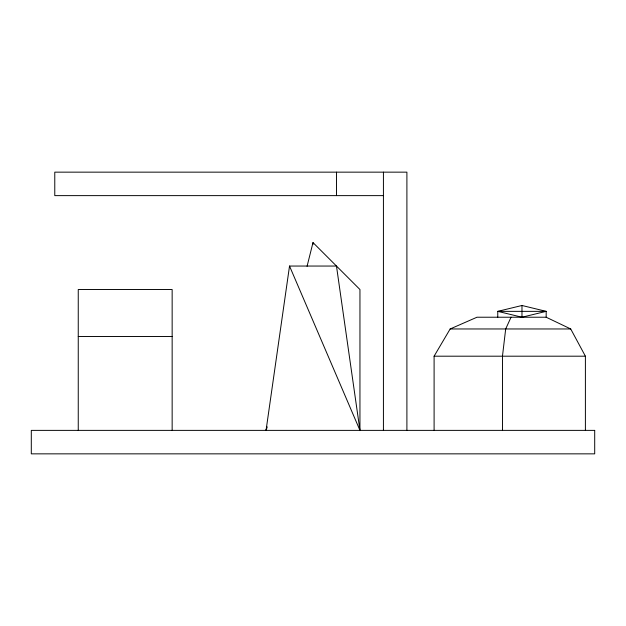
<?xml version="1.0" encoding="UTF-8"?>
<svg xmlns="http://www.w3.org/2000/svg" width="626" height="626" viewBox="0 0 626 626"><rect width="100%" height="100%" fill="white"/><g stroke="black" fill="none" stroke-linecap="round" stroke-linejoin="round"><path stroke-width="0.94" d="M266.973 427.597L266.05 430.375L289.525 266.05L336.475 266.05L359.95 430.375L289.525 266.05M266.05 430.375L266.997 426.58M307.069 266.285L313 242.575L359.95 289.525L359.95 430.375M511.043 317.225L505.683 328.963L502.467 356.194L502.467 430.375M434.1 430.375L434.1 356.194L450.157 328.963L476.989 317.225L546.177 317.225L570.716 328.963L585.396 356.194L585.396 430.375M546.177 317.225L546.177 311.357L521.974 305.488L497.764 311.357L497.764 317.225M521.974 317.225L546.177 311.357L497.764 311.357L521.974 317.225L521.974 305.488M383.425 195.625L54.775 195.625L54.775 172.15L406.9 172.15L406.9 430.375M450.157 328.963L570.716 328.963M78.25 336.475L172.15 336.475M434.1 356.194L585.396 356.194M383.425 172.15L383.425 430.375M336.475 172.15L336.475 195.625M313 242.575L313 244.531M172.15 430.375L172.15 289.525L78.25 289.525L78.25 430.375M594.7 430.375L31.3 430.375L31.3 453.85L594.7 453.85L594.7 430.375"/></g></svg>
